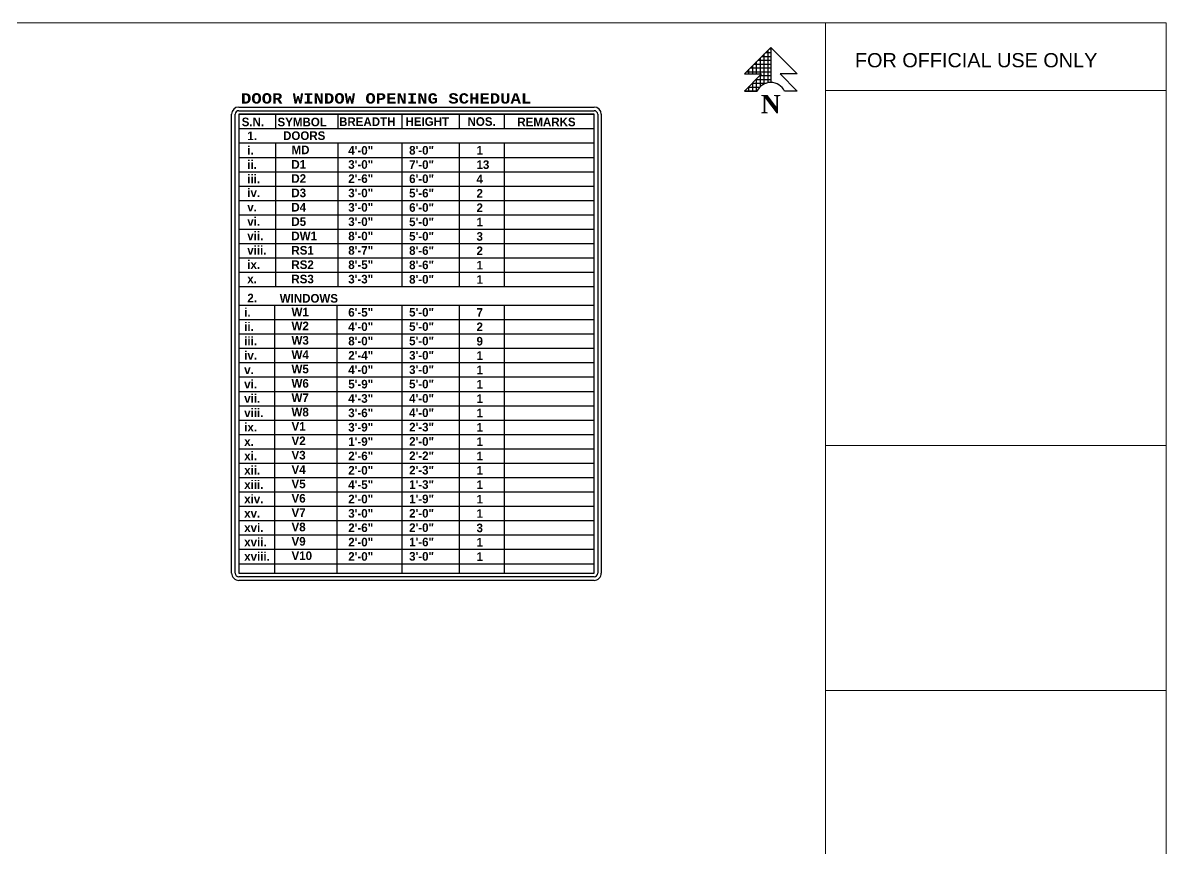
# Model space of a CAD drawing. Header units: inches. Extents: x 4069 to 291496, y -47643 to 12535.
# Drawn here: x 87635 to 89127, y 1900 to 2978 of the extents above; entities that cross this region are included whole.
import ezdxf

# ---------------------------------------------------------------- set-up
doc = ezdxf.new("R2010")
doc.units = ezdxf.units.IN
doc.header["$LTSCALE"] = 5
doc.header["$MEASUREMENT"] = 0
doc.layers.add('boundary', color=7, linetype='Continuous', lineweight=25)
doc.layers.add('ele1', color=21, linetype='Continuous', lineweight=20)
doc.layers.add('TEXT', color=6, linetype='Continuous')
doc.layers.add('WALL', color=7, linetype='Continuous')
doc.styles.add('ARIAL', font='cityb___.ttf')
doc.styles.add('COURIER', font='courbd.ttf')
doc.styles.get("Standard").update_dxf_attribs({"font": 'arial.ttf'})

# ---------------------------------------------------------------- blocks, each defined once
blk = doc.blocks.new('SDEGH')
at = {"layer": 'TEXT'}
h = blk.add_hatch(dxfattribs=at)
h.set_pattern_fill('NET', color=256, scale=40, style=0)
h.set_pattern_definition([(0, (43922.391, -13181.093), (0, 5), []), (90, (43922.391, -13181.093), (-5, 3e-16), [])])
h.paths.add_polyline_path([(52300.8, -9226.1), (52266.3, -9260.6), (52288.8, -9260.6), (52266.3, -9283.1), (52282.8, -9283.1, -0.284572), (52300.8, -9272)])
blk.add_line((52300.8, -9226.1), (52300.8, -9272), dxfattribs=at)
at = {"layer": 'WALL'}
for p, q in [((52266.3, -9260.6), (52300.8, -9226.1)), ((52335.4, -9260.6), (52300.8, -9226.1)), ((52266.3, -9260.6), (52288.8, -9260.6)), ((52266.3, -9283.1), (52288.8, -9260.6)), ((52335.4, -9260.6), (52312.9, -9260.6)), ((52335.4, -9283.1), (52312.9, -9260.6)), ((52266.3, -9283.1), (52282.8, -9283.1)), ((52335.4, -9283.1), (52318.8, -9283.1))]:
    blk.add_line(p, q, dxfattribs=at)
blk.add_arc((52300.8, -9292), 20.1, 26.4605, 153.5395, dxfattribs=at)
at = {"layer": 'Defpoints', "insert": (52287.7, -9288.2), "char_height": 24, "width": 23.16, "attachment_point": 1}
blk.add_mtext('{\\fTimes New Roman|b1|i0|c0|p18;N}', dxfattribs=at)

msp = doc.modelspace()

# ---------------------------------------------------------------- linework, layer by layer
for p, q in [((87911.9128, 2259.2122), (87911.9128, 2858.43594)), ((87916.59962, 2863.12277), (88380.29378, 2863.12277)), ((88380.29378, 2858.43594), (87916.59962, 2858.43594)), ((87916.59962, 2858.43594), (87916.59962, 2259.2122)), ((87916.59962, 2858.43594), (88380.29378, 2858.43594)), ((87916.59962, 2858.43594), (87916.59962, 2259.2122)), ((87964.3225, 2858.43594), (87964.3225, 2839.46326)), ((88045.86607, 2858.43594), (88045.86607, 2839.68594)), ((88129.54073, 2858.43594), (88129.54073, 2839.68594)), ((88204.56774, 2839.68594), (88204.56774, 2858.43594)), ((88263.14309, 2839.68594), (88263.14309, 2858.43594)), ((88380.29378, 2259.2122), (88380.29378, 2858.43594)), ((88380.29378, 2761.91581), (88380.29378, 2858.43594)), ((88384.98061, 2858.43594), (88384.98061, 2259.21213)), ((87916.59962, 2839.68594), (88380.29378, 2839.68594)), ((87916.59962, 2820.93594), (88380.29378, 2820.93594)), ((88129.54073, 2820.93594), (88129.54073, 2633.43594)), ((88204.56774, 2633.43594), (88204.56774, 2820.93594)), ((88263.14309, 2633.43594), (88263.14309, 2820.93594)), ((87916.59962, 2802.18594), (88380.29378, 2802.18594)), ((87916.59962, 2783.43594), (88380.29378, 2783.43594)), ((87916.59962, 2764.68594), (88380.29378, 2764.68594)), ((87916.59962, 2745.93594), (88380.29378, 2745.93594)), ((87916.59962, 2727.18594), (88380.29378, 2727.18594)), ((87916.59962, 2708.43594), (88380.29378, 2708.43594)), ((87916.59962, 2689.68594), (88380.29378, 2689.68594)), ((87916.59962, 2670.93594), (88380.29378, 2670.93594)), ((87916.59962, 2652.18594), (88380.29378, 2652.18594)), ((87916.59962, 2633.43594), (88380.29378, 2633.43594)), ((87916.59962, 2609.15375), (88380.29378, 2609.15375)), ((87916.59962, 2609.15106), (88380.29378, 2609.15106)), ((87963.74521, 2259.2122), (87963.74521, 2609.15106)), ((88045.10207, 2259.2122), (88045.10207, 2609.15106)), ((88129.91278, 2259.2122), (88129.91278, 2609.15106)), ((88204.56774, 2259.2122), (88204.56774, 2609.15106)), ((88263.46056, 2259.2122), (88263.46056, 2609.15375)), ((87916.59962, 2590.40106), (88380.29378, 2590.40106)), ((87916.59962, 2590.40106), (88380.29378, 2590.40106)), ((87916.59962, 2590.40106), (88380.29378, 2590.40106)), ((87916.59962, 2571.64837), (88380.29378, 2571.64837)), ((87916.59962, 2552.89568), (88380.29378, 2552.89568)), ((87916.59962, 2534.14299), (88380.29378, 2534.14299)), ((87916.59962, 2515.3903), (88380.29378, 2515.3903)), ((87916.59962, 2496.63761), (88380.29378, 2496.63761)), ((87916.59962, 2477.88492), (88380.29378, 2477.88492)), ((87916.59962, 2459.13222), (88380.29378, 2459.13222)), ((87916.59962, 2440.37953), (88380.29378, 2440.37953)), ((87916.59962, 2421.62684), (88380.29378, 2421.62684)), ((87916.59962, 2402.87415), (88380.29378, 2402.87415)), ((87916.59962, 2384.12146), (88380.29378, 2384.12146)), ((87916.59962, 2365.36877), (88380.29378, 2365.36877)), ((87916.59962, 2346.61608), (88380.29378, 2346.61608)), ((87916.59962, 2327.86339), (88380.29378, 2327.86339)), ((87916.59962, 2309.11069), (88380.29378, 2309.11069)), ((87916.59962, 2290.358), (88380.29378, 2290.358)), ((87916.59962, 2271.60531), (88380.29378, 2271.60531)), ((87916.59962, 2259.2122), (88380.29378, 2259.2122)), ((87916.59962, 2259.2122), (88380.29378, 2259.2122)), ((87916.59962, 2259.2122), (88380.29378, 2259.2122)), ((87916.59962, 2259.2122), (88380.29378, 2259.2122)), ((88380.29378, 2254.52537), (87916.59962, 2254.52537))]:
    msp.add_line(p, q)
for centre, start, end in [((87916.59962, 2858.43594), 90, 180), ((88380.29378, 2858.43594), 0, 90), ((87916.59962, 2259.2122), 180, 270), ((88380.29378, 2259.2122), 270, 0)]:
    msp.add_arc(centre, 4.68683, start, end)
at = {"layer": 'boundary'}
for p, q in [((87916.59962, 2867.80959), (88380.29378, 2867.80959)), ((87907.22597, 2259.21214), (87907.22597, 2858.43594)), ((88389.66743, 2858.43604), (88389.66743, 2259.21193)), ((88380.29378, 2249.83855), (87916.59962, 2249.83855))]:
    msp.add_line(p, q, dxfattribs=at)
for centre, start, end in [((87916.59962, 2858.43594), 90, 180), ((88380.29378, 2858.43594), 0, 90), ((87916.59962, 2259.2122), 179.99823757, 270), ((88380.29378, 2259.2122), 270, 0.00176384)]:
    msp.add_arc(centre, 9.37365, start, end, dxfattribs=at)
at = {"layer": 'ele1'}
for p, q in [((88682.06496, 822.48801), (88682.06496, 2977.82099)), ((89126.71558, 2889.27242), (88682.06496, 2889.27242)), ((89126.71558, 2425.77408), (88682.06496, 2425.77408)), ((89126.71558, 2106.00867), (88682.06496, 2106.00867))]:
    msp.add_line(p, q, dxfattribs=at)
msp.add_lwpolyline([(86041.75112, 2977.82099), (89126.71558, 2977.82099), (89126.71558, 822.48801), (86041.75112, 822.48801)], close=True, dxfattribs=at)
msp.add_lwpolyline([(86041.75112, 2977.82099), (89126.71558, 2977.82099), (89126.71558, 822.48801), (86041.75112, 822.48801)], close=True, dxfattribs=at)
at = {"layer": 'TEXT'}
for p, q in [((87964.3225, 2820.93594), (87964.3225, 2633.43594)), ((88045.86607, 2820.93594), (88045.86607, 2633.43594)), ((87916.59962, 2783.43594), (87958.24951, 2783.43594))]:
    msp.add_line(p, q, dxfattribs=at)

# ---------------------------------------------------------------- block references
at = {"layer": 'WALL'}
msp.add_blockref('SDEGH', (36310.03054, 12171.87034), dxfattribs=at)

# ---------------------------------------------------------------- texts
at = {"style": 'COURIER'}
msp.add_text('DOOR WINDOW OPENING SCHEDUAL', height=13.5, dxfattribs=at).set_placement((87919.47628, 2872.4137))
at = {"layer": 'Defpoints'}
msp.add_text('FOR OFFICIAL USE ONLY', height=18.5271092, dxfattribs=at).set_placement((88720.6409, 2919.79219))
at = {"layer": 'TEXT', "style": 'ARIAL'}
for s, p in [('S.N.', (87920.41486, 2842.86519)), ('SYMBOL', (87967.13816, 2842.6935)), ('BREADTH', (88047.48696, 2843.12763)), ('HEIGHT', (88134.11723, 2843.31207)), ('NOS.', (88215.12113, 2843.31207)), ('REMARKS', (88280.08561, 2842.82953)), ('1.', (87927.8037, 2824.68265)), ('DOORS', (87974.41016, 2824.88754)), ('i.', (87927.80348, 2805.67616)), ('MD', (87985.44281, 2806.31311)), ('4\'-0"', (88059.46436, 2805.62763)), ('8\'-0"', (88138.90213, 2805.79794)), ('1', (88226.84609, 2805.79794)), ('ii.', (87927.69939, 2787.18594)), ('D1', (87985.23498, 2787.37244)), ('3\'-0"', (88059.46436, 2787.24458)), ('7\'-0"', (88138.90213, 2787.04794)), ('13', (88226.84609, 2787.04794)), ('iii.', (87927.69939, 2768.43594)), ('D2', (87985.23498, 2768.93228)), ('2\'-6"', (88059.46436, 2768.80442)), ('6\'-0"', (88138.90213, 2768.60778)), ('4', (88226.84609, 2768.29794)), ('iv.', (87927.69939, 2750.27897)), ('D3', (87985.23498, 2750.18228)), ('3\'-0"', (88059.46436, 2750.05442)), ('5\'-6"', (88138.90213, 2749.85778)), ('2', (88226.84609, 2749.54794)), ('v.', (87927.69939, 2731.52897)), ('D4', (87985.23498, 2731.43228)), ('3\'-0"', (88059.46436, 2731.30442)), ('6\'-0"', (88138.90213, 2731.10778)), ('2', (88226.84609, 2730.79794)), ('vi.', (87927.69939, 2712.77897)), ('D5', (87985.23498, 2712.68228)), ('3\'-0"', (88059.46436, 2712.55442)), ('5\'-0"', (88138.90213, 2712.35778)), ('1', (88226.84609, 2712.04794)), ('vii.', (87927.69939, 2694.02897)), ('DW1', (87985.23498, 2693.93228)), ('8\'-0"', (88059.46436, 2693.80442)), ('5\'-0"', (88138.90213, 2693.60778)), ('3', (88226.84609, 2693.29794)), ('viii.', (87927.69939, 2675.27897)), ('RS1', (87985.23498, 2675.18228)), ('8\'-7"', (88059.46436, 2675.05442)), ('8\'-6"', (88138.90213, 2674.85778)), ('2', (88226.84609, 2674.54794)), ('ix.', (87927.69939, 2656.52897)), ('RS2', (87985.23498, 2656.43228)), ('8\'-5"', (88059.46436, 2656.30442)), ('8\'-6"', (88138.90213, 2656.10778)), ('1', (88226.84609, 2655.79794)), ('x.', (87927.69939, 2637.77897)), ('RS3', (87985.23498, 2637.68228)), ('3\'-3"', (88059.46436, 2637.55442)), ('8\'-0"', (88138.90213, 2637.35778)), ('1', (88226.84609, 2637.04794)), ('2.', (87927.8037, 2612.89778)), ('WINDOWS', (87970.04666, 2612.49114)), ('i.', (87923.69488, 2594.24165)), ('W1', (87985.44281, 2594.52823)), ('6\'-5"', (88059.46436, 2594.19312)), ('5\'-0"', (88138.90213, 2594.36343)), ('7', (88226.84609, 2594.01575)), ('ii.', (87923.69488, 2575.49434)), ('W2', (87985.44281, 2576.44722)), ('4\'-0"', (88059.46436, 2575.45927)), ('5\'-0"', (88138.90213, 2575.61074)), ('2', (88226.84609, 2575.26306)), ('iii.', (87923.69488, 2556.74165)), ('W3', (87985.44281, 2557.69453)), ('8\'-0"', (88059.46436, 2556.70658)), ('5\'-0"', (88138.90213, 2556.85805)), ('9', (88226.84609, 2556.51037)), ('iv.', (87923.69488, 2537.98896)), ('W4', (87985.44281, 2538.94184)), ('2\'-4"', (88059.46436, 2537.95389)), ('3\'-0"', (88138.90213, 2538.10536)), ('1', (88226.84609, 2537.75768)), ('v.', (87923.69488, 2519.23626)), ('W5', (87985.44281, 2520.18915)), ('4\'-0"', (88059.46436, 2519.2012)), ('3\'-0"', (88138.90213, 2519.35266)), ('1', (88226.84609, 2519.00499)), ('vi.', (87923.69488, 2500.48357)), ('W6', (87985.44281, 2501.43646)), ('5\'-9"', (88059.46436, 2500.44851)), ('5\'-0"', (88138.90213, 2500.59997)), ('1', (88226.84609, 2500.2523)), ('vii.', (87923.69488, 2481.73088)), ('W7', (87985.44281, 2482.68377)), ('4\'-3"', (88059.46436, 2481.69581)), ('4\'-0"', (88138.90213, 2481.84728)), ('1', (88226.84609, 2481.4996)), ('viii.', (87923.69488, 2462.97819)), ('W8', (87985.44281, 2463.93108)), ('3\'-6"', (88059.46436, 2462.94312)), ('4\'-0"', (88138.90213, 2463.09459)), ('1', (88226.84609, 2462.74691)), ('ix.', (87923.69488, 2444.2255)), ('V1', (87985.44281, 2445.17839)), ('3\'-9"', (88059.46436, 2444.19043)), ('2\'-3"', (88138.90213, 2444.3419)), ('1', (88226.84609, 2443.99422)), ('x.', (87923.69488, 2425.47281)), ('V2', (87985.44281, 2426.42569)), ('1\'-9"', (88059.46436, 2425.43774)), ('2\'-0"', (88138.90213, 2425.58921)), ('1', (88226.84609, 2425.24153)), ('xi.', (87923.69488, 2406.72012)), ('V3', (87985.44281, 2407.673)), ('2\'-6"', (88059.46436, 2406.68505)), ('2\'-2"', (88138.90213, 2406.83652)), ('1', (88226.84609, 2406.48884)), ('xii.', (87923.69488, 2387.96743)), ('V4', (87985.44281, 2388.92031)), ('2\'-0"', (88059.46436, 2387.93236)), ('2\'-3"', (88138.90213, 2388.08383)), ('1', (88226.84609, 2387.73615)), ('xiii.', (87923.69488, 2369.21474)), ('V5', (87985.44281, 2370.16762)), ('4\'-5"', (88059.46436, 2369.17967)), ('1\'-3"', (88138.90213, 2369.33114)), ('1', (88226.84609, 2368.98346)), ('xiv.', (87923.69488, 2350.46204)), ('V6', (87985.44281, 2351.41493)), ('2\'-0"', (88059.46436, 2350.42698)), ('1\'-9"', (88138.90213, 2350.57844)), ('1', (88226.84609, 2350.23077)), ('V7', (87985.44281, 2332.66224)), ('3\'-0"', (88059.46436, 2331.67428)), ('2\'-0"', (88138.90213, 2331.82575)), ('1', (88226.84609, 2331.47807)), ('xv.', (87923.69488, 2331.70935)), ('xvi.', (87923.69488, 2312.95666)), ('V8', (87985.44281, 2313.90955)), ('2\'-6"', (88059.46436, 2312.92159)), ('2\'-0"', (88138.90213, 2313.07306)), ('3', (88226.84609, 2312.72538)), ('xvii.', (87923.69488, 2294.20397)), ('V9', (87985.44281, 2295.15686)), ('2\'-0"', (88059.46436, 2294.1689)), ('1\'-6"', (88138.90213, 2294.32037)), ('1', (88226.84609, 2293.97269)), ('xviii.', (87923.69488, 2275.45128)), ('V10', (87985.44281, 2276.40417)), ('2\'-0"', (88059.46436, 2275.41621)), ('3\'-0"', (88138.90213, 2275.56768)), ('1', (88226.84609, 2275.22))]:
    msp.add_text(s, height=11.25, dxfattribs=at).set_placement(p)

doc.saveas('drawing.dxf')
